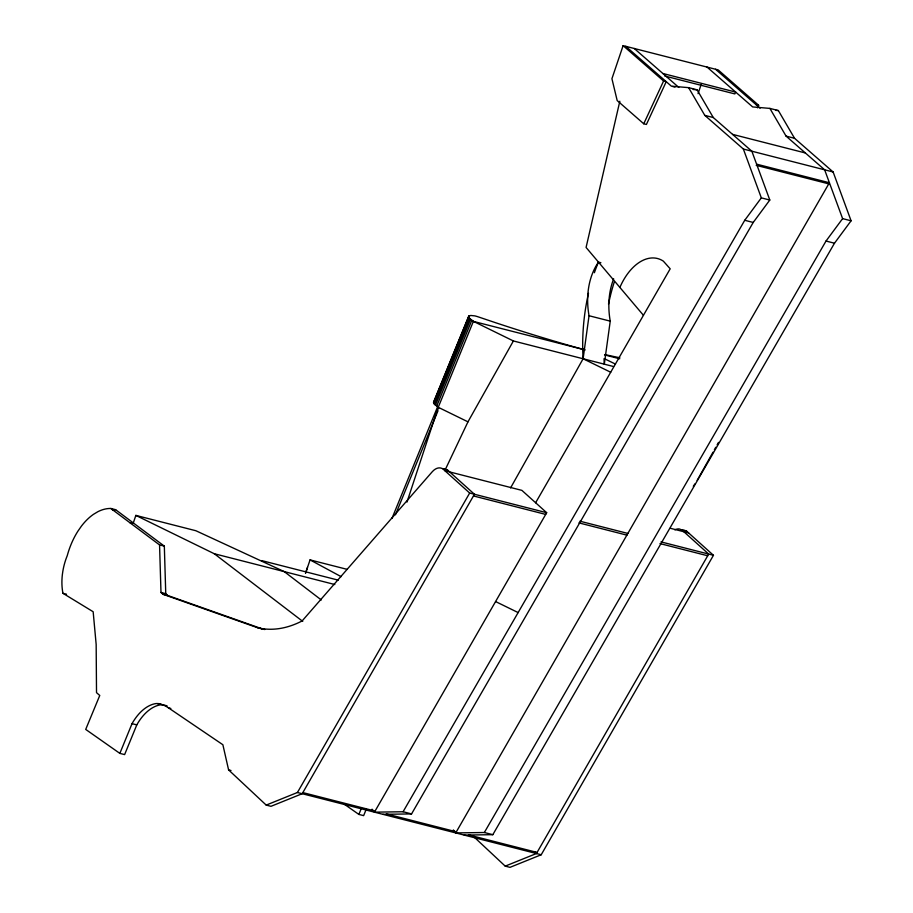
<?xml version="1.0" encoding="UTF-8"?>
<svg xmlns="http://www.w3.org/2000/svg" width="913" height="913" viewBox="0 0 913 913"><rect width="100%" height="100%" fill="white"/><g stroke="black" fill="none" stroke-linecap="round" stroke-linejoin="round"><path stroke-width="1.37" d="M613.513 366.524L513.391 340.96L467.97 421.829L438.24 407.301L434.451 404.276L433.538 402.211L468.654 316.309L470.709 315.464L474.863 315.887A13.581 2.408 22.2 0 1 477.853 316.743L494.926 322.494A445.03 78.906 22.2 0 0 532.918 334.672L542.196 337.513A445.03 78.906 22.2 0 0 578.26 348.013L584.309 349.668M468.654 316.309L469.579 318.375L473.368 321.387L585.199 349.953M600.891 262.727L598.471 262.111A69.388 51.63 72.7 0 0 589.033 315.738L583.11 358.763L510.572 487.93M613.673 278.83A69.388 51.63 72.7 0 0 610.238 321.148L604.303 364.173A110.998 52.258 -84.7 0 1 604.029 358.706M619.824 101.24L586.078 247.446L643.437 315.305M406.981 502.082L438.24 407.301L473.368 321.387M305.695 572.736L307.498 567.407M623.111 45.65L611.927 78.712L617.177 100.556L643.756 123.78L646.404 124.453L666.239 81.679L663.591 81.006L623.111 45.65L718.177 69.924L758.646 105.28L757.482 107.802M698.046 93.662L701.116 84.601M453.35 829.94L455.724 832.918L829.403 182.748L756.603 164.157M133.309 522.921L135.854 515.4L195.884 530.738L284.228 571.606L321.319 599.967M305.501 573.353L310.055 559.897L347.02 569.324M471.804 320.303L436.688 406.205M435.421 405.201L470.537 319.299M162.377 704.688L161.122 704.733A44.805 27.162 -75.5 0 0 136.802 724.876L124.625 754.595L119.854 753.385L132.031 723.655A44.805 27.162 -75.5 0 1 156.351 703.512L162.377 704.688A71.317 43.276 -75.8 0 1 164.283 705.064M433.504 402.781L469.008 315.887M433.812 403.466L468.928 317.564M434.451 404.276L469.579 318.375M391.962 518.424L437.761 406.399M395.466 514.784L438.035 410.679M366.284 809.18L363.636 815.64L358.866 814.419L361.514 807.959M643.756 123.78L663.591 81.006M445.361 469.465L467.97 421.829M697.178 480.364L713.007 452.186M714.377 449.732L715.758 447.279M717.127 444.825L718.508 442.383M157.607 703.466A71.317 43.276 -75.8 0 1 168.448 707.837L222.875 744.734L228.592 769.899L266.208 805.095L297.433 792.495L469.67 493.043L546.682 512.707L375.083 811.052L302.842 792.598M535.623 502.755L670.188 268.81L663.352 261.152A49.861 30.266 -75.7 0 0 619.881 287.435M473.699 836.639L505.22 866.129L536.445 853.529L708.682 554.077L682.125 530.168L679.603 529.015A16.114 9.781 -75.7 0 0 674.867 529.86M505.22 866.129L509.99 867.35L541.215 854.751L713.452 555.298L686.896 531.377L684.373 530.236A16.114 9.781 -75.7 0 0 682.513 530.156M372.07 809.18L374.444 812.159L403.078 811.748L744.734 220.284L761.328 197.87L743.365 149.047L704.79 115.358L688.607 87.648L671.375 86.164L625.77 46.323M382.924 814.328L411.558 813.917L753.214 222.452L769.807 200.038L751.844 151.216L713.27 117.526L697.087 89.816L688.607 87.648M455.724 832.918L484.346 832.508L826.014 241.043L842.608 218.629L824.644 169.807L786.07 136.117L769.887 108.407L752.654 106.924L707.05 67.083M464.203 835.087L492.826 834.676L834.493 243.212L851.087 220.798L833.124 171.975L794.55 138.285L778.367 110.576L769.887 108.407M693.309 486.298L694.861 483.924M693.115 89.474L697.087 89.816M775.719 110.347L778.367 110.576M662.872 73.497L735.673 92.087L734.828 93.913L664.767 76.019M755.998 104.607L758.646 105.28M672.584 86.484L675.015 87.1M704.79 115.358L713.27 117.526M786.07 136.117L794.55 138.285M732.557 134.371L805.357 152.962M743.365 149.047L833.124 171.975M756.204 165.333L829.004 183.924M761.328 197.87L769.807 200.038M842.608 218.629L851.087 220.798M744.734 220.284L753.214 222.452M826.014 241.043L834.493 243.212M589.033 315.738L610.238 321.148M604.532 354.895L619.722 358.775M119.854 753.385L85.708 729.419L99.757 695.478L96.516 692.647L96.162 644.441L93.16 611.744L62.951 593.313A44.395 26.956 -75.7 0 1 62.335 574.813L62.792 571.561A44.395 26.956 -75.7 0 1 67.231 555.72A58.592 35.573 -75.7 0 1 77.833 531.286L81.394 526.162A58.592 35.573 -75.7 0 1 93.503 514.316L97.828 511.725A58.592 35.573 -75.7 0 1 110.861 508.473L159.558 544.924L160.985 592.457L162.993 594.283L257.797 627.802A146.354 88.858 -75.7 0 0 302.112 620.954L432.18 471.827A16.114 9.781 -75.7 0 1 440.591 467.981L447.884 470.343L474.44 494.253L302.203 793.705L270.978 806.316L266.208 805.095M682.125 530.168L686.896 531.377M444.871 470.709L521.882 490.372L546.682 512.707M670.256 528.262L688.653 532.964M579.892 521.186L627.961 533.466M660.978 541.888L713.452 555.298M473.47 495.953L545.7 514.407M578.91 522.887L626.98 535.166M659.996 543.589L707.701 555.777M110.861 508.473L115.631 509.694L164.329 546.134L165.755 593.678L167.764 595.493L262.567 629.023A146.354 88.858 -75.7 0 0 264.907 629.525M129.692 522.567L132.522 523.297M261.723 560.605L338.278 580.154M135.854 515.4L214.27 553.735L334.809 584.525M159.558 544.924L164.329 546.134M160.985 592.457L165.755 593.678M162.993 594.283L167.764 595.493M257.797 627.802L262.567 629.023M62.951 593.313L66.523 594.226M168.448 707.837L170.834 708.442M132.031 723.655L136.802 724.876M403.078 811.748L411.558 813.917M484.346 832.508L492.826 834.676M228.592 769.899L230.978 770.504M386.313 813.917L456.363 831.811M468.928 835.018L537.084 852.422M297.433 792.495L541.215 854.751M605.479 359.22L615.476 364.104M610.694 372.242L583.11 358.763A110.998 52.258 -84.7 0 1 588.497 293.324M513.391 340.96L470.332 319.847M495.576 601.553L518.128 612.577M310.055 559.897L341.131 576.651M447.884 470.343L445.361 469.202A16.114 9.781 -75.7 0 0 443.501 469.122M344.064 804.033L358.866 814.419M214.27 553.735L302.739 621.388M715.53 69.251L760.107 108.191M634.25 48.492L678.793 87.408M443.113 469.122L469.67 493.043M534.858 851.544L536.445 853.529M165.219 705.315A71.317 43.276 -75.8 0 1 167.079 705.909M608.515 304.143A110.998 52.258 -84.7 0 1 614.335 281.855M438.24 407.301A29.148 22.574 -55 0 1 438.651 408.807M594.386 272.725A110.998 52.258 -84.7 0 1 598.471 262.111M112.425 509.853A58.592 35.573 -75.7 0 1 115.631 509.694M619.836 357.759A445.03 78.883 22.2 0 1 604.691 354.529"/></g></svg>
